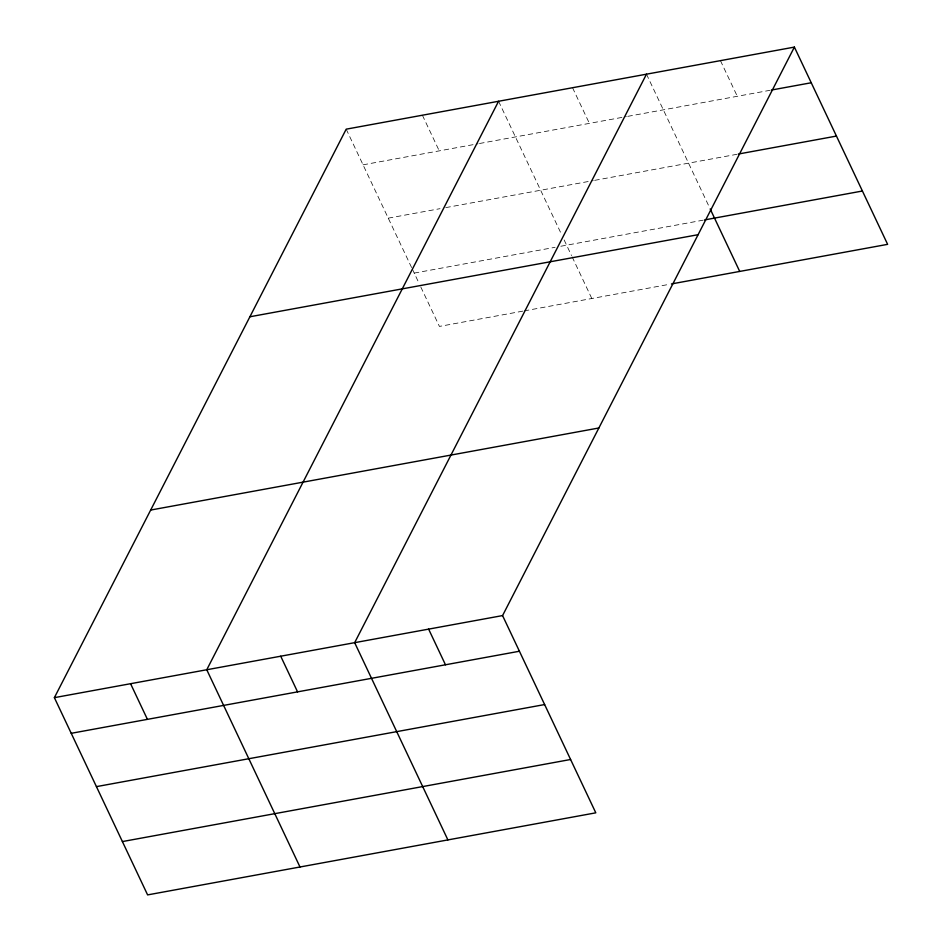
<?xml version="1.0" encoding="UTF-8"?>
<svg xmlns="http://www.w3.org/2000/svg" width="942" height="942" viewBox="0 0 942 942"><rect width="100%" height="100%" fill="white"/><g stroke="black" fill="none" stroke-linecap="round" stroke-linejoin="round"><path stroke-width="0.71" stroke-dasharray="4.71 3.53" d="M363.047 164.826L478.053 143.761M479.49 143.502L626.359 116.608M627.784 116.349L770.003 90.302M388.257 218.155L440.008 208.677M445.754 207.617L593.26 180.605M594.685 180.346L736.891 154.311M414.221 273.098L555.109 247.299M560.855 246.239L703.132 220.181M522.81 311.143L439.431 326.415L419.755 284.802M524.247 310.884L670.033 284.19M720.442 60.641L737.292 96.296M646.483 74.183L709.573 207.64M572.536 87.724L589.386 123.378M498.577 101.265L561.668 234.723M564.14 239.951L571.523 255.588M572.147 256.895L591.812 298.508M422.393 115.218L439.243 150.873M346.197 129.172L411.748 267.858M412.372 269.165L419.143 283.495"/><path stroke-width="1.41" d="M794.389 47.1L502.569 615.585L595.803 812.828L147.611 894.9L54.377 697.657L346.197 129.172L794.389 47.1L887.623 244.343L671.458 283.931M498.577 101.265L206.757 669.75L299.992 866.993M646.483 74.183L354.663 642.668L447.897 839.911M771.416 90.043L811.239 82.755M738.316 154.041L836.449 136.072M704.557 219.922L862.413 191.014M249.889 316.771L698.093 234.699M150.673 510.058L598.865 427.986M54.377 697.657L502.569 615.585M71.227 733.312L519.419 651.24M96.437 786.629L544.629 704.557M122.401 841.571L570.593 759.499M710.186 208.947L739.717 271.426M428.622 629.126L445.472 664.781M280.716 656.209L297.566 691.864M130.573 683.704L147.423 719.358"/></g></svg>
